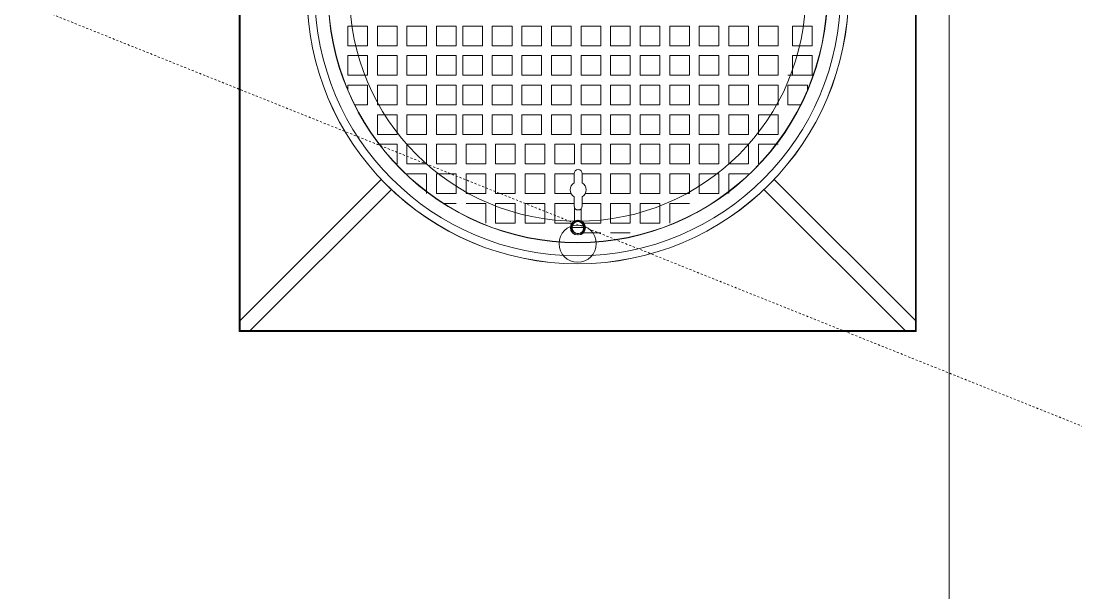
# Model space of a CAD drawing. Header units: millimetres. Extents: x -24439 to 198341, y -52871 to 149926.
# Drawn here: x 96411 to 97970, y 19351 to 20197 of the extents above; entities that cross this region are included whole.
import ezdxf

# ---------------------------------------------------------------- set-up
doc = ezdxf.new("R2010")
doc.units = ezdxf.units.MM
doc.linetypes.add('Dash', pattern=[6, 3, -3])
for name, color, linetype, lineweight in [('C-PRKG', 70, 'Continuous', 9), ('C-PRKG-HDLN', 70, 'Dash', 9), ('G-IMPT', 8, 'Continuous', 9), ('M-EQPM', 50, 'Continuous', 9)]:
    doc.layers.add(name, color=color, linetype=linetype, lineweight=lineweight)

# ---------------------------------------------------------------- blocks, each defined once
blk = doc.blocks.new('BAI XE PCCC - BAI XE PCCC-1477864-TKCS_MB ĐỊNH VỊ CAO ĐỘ THIẾT KẾ')
at = {"layer": 'C-PRKG-HDLN'}
blk.add_line((15000, -6000), (0, 0), dxfattribs=at)
blk = doc.blocks.new('TKTC_NAP THAM BE XLNT_260130 - TKTC_XREF_260130_NAP THAM BE XLNT_dwg_TTT-HOOD ACCESS - TTT-HOOD ACCESS-1904605-MB BỂ XLNT 2 HẦM 1-3399785-TKCS_MB ĐỊNH VỊ CAO ĐỘ THIẾT KẾ')
at = {"layer": 'G-IMPT'}
for p, q in [((170, -311), (170, -311)), ((16.2, -363), (0.1, -363))]:
    blk.add_line(p, q, dxfattribs=at)
at = {"layer": 'G-IMPT', "flags": 128}
for points in [[(-318, -86.1), (-348, -86.1), (-348, -56.1), (-318, -56.1), (-318, -86.1), (-348, -86.1), (-348, -56.1), (-318, -56.1), (-318, -86.1), (-348, -86.1), (-348, -56.1), (-318, -56.1), (-318, -86.1), (-348, -86.1), (-348, -56.1), (-318, -56.1)], [(-266.2, -86.1), (-296.2, -86.1), (-296.2, -56.1), (-266.2, -56.1), (-266.2, -86.1), (-296.2, -86.1), (-296.2, -56.1), (-266.2, -56.1), (-266.2, -86.1), (-296.2, -86.1), (-296.2, -56.1), (-266.2, -56.1), (-266.2, -86.1), (-296.2, -86.1), (-296.2, -56.1), (-266.2, -56.1)], [(-221.2, -86.1), (-251.2, -86.1), (-251.2, -56.1), (-221.2, -56.1), (-221.2, -86.1), (-251.2, -86.1), (-251.2, -56.1), (-221.2, -56.1)], [(-176.2, -86.1), (-206.2, -86.1), (-206.2, -56.1), (-176.2, -56.1), (-176.2, -86.1), (-206.2, -86.1), (-206.2, -56.1), (-176.2, -56.1), (-176.2, -86.1), (-206.2, -86.1), (-206.2, -56.1), (-176.2, -56.1)], [(-131.2, -86.1), (-131.2, -56.1), (-161.2, -56.1), (-161.2, -86.1), (-131.2, -86.1), (-131.2, -56.1), (-161.2, -56.1), (-161.2, -86.1), (-131.2, -86.1), (-161.2, -86.1), (-161.2, -56.1), (-131.2, -56.1), (-131.2, -86.1), (-161.2, -86.1), (-161.2, -56.1), (-131.2, -56.1), (-131.2, -86.1), (-161.2, -86.1), (-161.2, -56.1), (-131.2, -56.1), (-131.2, -86.1), (-161.2, -86.1), (-161.2, -56.1), (-131.2, -56.1), (-131.2, -86.1), (-161.2, -86.1), (-161.2, -56.1), (-131.2, -56.1), (-131.2, -86.1), (-161.2, -86.1), (-161.2, -56.1), (-131.2, -56.1), (-131.2, -86.1), (-161.2, -86.1), (-161.2, -56.1), (-131.2, -56.1), (-131.2, -86.1), (-161.2, -86.1), (-161.2, -56.1), (-131.2, -56.1), (-131.2, -86.1), (-161.2, -86.1), (-161.2, -56.1), (-131.2, -56.1), (-131.2, -86.1), (-161.2, -86.1), (-161.2, -56.1), (-131.2, -56.1)], [(-86.2, -86.1), (-116.2, -86.1), (-116.2, -56.1), (-86.2, -56.1), (-86.2, -86.1), (-116.2, -86.1), (-116.2, -56.1), (-86.2, -56.1), (-86.2, -86.1), (-116.2, -86.1), (-116.2, -56.1), (-86.2, -56.1), (-86.2, -86.1), (-116.2, -86.1), (-116.2, -56.1), (-86.2, -56.1), (-86.2, -86.1), (-116.2, -86.1), (-116.2, -56.1), (-86.2, -56.1), (-86.2, -86.1), (-116.2, -86.1), (-116.2, -56.1), (-86.2, -56.1), (-86.2, -86.1), (-116.2, -86.1), (-116.2, -56.1), (-86.2, -56.1), (-86.2, -86.1), (-116.2, -86.1), (-116.2, -56.1), (-86.2, -56.1)], [(-41.2, -86.1), (-41.2, -56.1), (-71.2, -56.1), (-71.2, -86.1), (-41.2, -86.1), (-41.2, -56.1), (-71.2, -56.1), (-71.2, -86.1), (-41.2, -86.1), (-41.2, -56.1), (-71.2, -56.1), (-71.2, -86.1), (-41.2, -86.1), (-41.2, -56.1), (-71.2, -56.1), (-71.2, -86.1), (-41.2, -86.1), (-71.2, -86.1), (-71.2, -56.1), (-41.2, -56.1), (-41.2, -86.1), (-71.2, -86.1), (-71.2, -56.1), (-41.2, -56.1), (-41.2, -86.1), (-71.2, -86.1), (-71.2, -56.1), (-41.2, -56.1), (-41.2, -86.1), (-71.2, -86.1), (-71.2, -56.1), (-41.2, -56.1)], [(3.8, -86.1), (3.8, -56.1), (-26.2, -56.1), (-26.2, -86.1), (3.8, -86.1), (3.8, -56.1), (-26.2, -56.1), (-26.2, -86.1), (3.8, -86.1), (3.8, -56.1), (-26.2, -56.1), (-26.2, -86.1), (3.8, -86.1), (3.8, -56.1), (-26.2, -56.1), (-26.2, -86.1), (3.8, -86.1), (-26.2, -86.1), (-26.2, -56.1), (3.8, -56.1), (3.8, -86.1), (-26.2, -86.1), (-26.2, -56.1), (3.8, -56.1), (3.8, -86.1), (-26.2, -86.1), (-26.2, -56.1), (3.8, -56.1), (3.8, -86.1), (-26.2, -86.1), (-26.2, -56.1), (3.8, -56.1)], [(48.8, -86.1), (48.8, -56.1), (18.8, -56.1), (18.8, -86.1), (48.8, -86.1), (48.8, -56.1), (18.8, -56.1), (18.8, -86.1), (48.8, -86.1), (48.8, -56.1), (18.8, -56.1), (18.8, -86.1), (48.8, -86.1), (48.8, -56.1), (18.8, -56.1), (18.8, -86.1), (48.8, -86.1), (18.8, -86.1), (18.8, -56.1), (48.8, -56.1), (48.8, -86.1), (18.8, -86.1), (18.8, -56.1), (48.8, -56.1), (48.8, -86.1), (18.8, -86.1), (18.8, -56.1), (48.8, -56.1), (48.8, -86.1), (18.8, -86.1), (18.8, -56.1), (48.8, -56.1)], [(93.8, -86.1), (93.8, -56.1), (63.8, -56.1), (63.8, -86.1), (93.8, -86.1), (93.8, -56.1), (63.8, -56.1), (63.8, -86.1), (93.8, -86.1), (93.8, -56.1), (63.8, -56.1), (63.8, -86.1), (93.8, -86.1), (93.8, -56.1), (63.8, -56.1), (63.8, -86.1), (93.8, -86.1), (63.8, -86.1), (63.8, -56.1), (93.8, -56.1), (93.8, -86.1), (63.8, -86.1), (63.8, -56.1), (93.8, -56.1), (93.8, -86.1), (63.8, -86.1), (63.8, -56.1), (93.8, -56.1), (93.8, -86.1), (63.8, -86.1), (63.8, -56.1), (93.8, -56.1)], [(138.8, -86.1), (138.8, -56.1), (108.8, -56.1), (108.8, -86.1), (138.8, -86.1), (138.8, -56.1), (108.8, -56.1), (108.8, -86.1), (138.8, -86.1), (138.8, -56.1), (108.8, -56.1), (108.8, -86.1), (138.8, -86.1), (138.8, -56.1), (108.8, -56.1), (108.8, -86.1), (138.8, -86.1), (108.8, -86.1), (108.8, -56.1), (138.8, -56.1), (138.8, -86.1), (108.8, -86.1), (108.8, -56.1), (138.8, -56.1), (138.8, -86.1), (108.8, -86.1), (108.8, -56.1), (138.8, -56.1), (138.8, -86.1), (108.8, -86.1), (108.8, -56.1), (138.8, -56.1)], [(183.8, -86.1), (183.8, -56.1), (153.8, -56.1), (153.8, -86.1), (183.8, -86.1), (183.8, -56.1), (153.8, -56.1), (153.8, -86.1), (183.8, -86.1), (183.8, -56.1), (153.8, -56.1), (153.8, -86.1), (183.8, -86.1), (183.8, -56.1), (153.8, -56.1), (153.8, -86.1), (183.8, -86.1), (153.8, -86.1), (153.8, -56.1), (183.8, -56.1), (183.8, -86.1), (153.8, -86.1), (153.8, -56.1), (183.8, -56.1), (183.8, -86.1), (153.8, -86.1), (153.8, -56.1), (183.8, -56.1), (183.8, -86.1), (153.8, -86.1), (153.8, -56.1), (183.8, -56.1)], [(223.8, -86.1), (193.8, -86.1), (193.8, -56.1), (223.8, -56.1), (223.8, -86.1), (193.8, -86.1), (193.8, -56.1), (223.8, -56.1), (223.8, -86.1), (193.8, -86.1), (223.8, -86.1), (193.8, -86.1)], [(268.8, -86.1), (238.8, -86.1), (238.8, -56.1), (268.8, -56.1), (268.8, -86.1), (238.8, -86.1), (238.8, -56.1), (268.8, -56.1), (268.8, -86.1), (238.8, -86.1), (238.8, -56.1), (268.8, -56.1)], [(313.8, -86.1), (313.8, -56.1), (283.8, -56.1), (283.8, -86.1), (313.8, -86.1), (313.8, -56.1), (283.8, -56.1), (283.8, -86.1), (313.8, -86.1), (313.8, -56.1), (283.8, -56.1), (283.8, -86.1), (313.8, -86.1), (313.8, -56.1), (283.8, -56.1), (283.8, -86.1), (313.8, -86.1), (283.8, -86.1), (283.8, -56.1), (313.8, -56.1)], [(358.8, -86.1), (328.8, -86.1), (328.8, -56.1), (358.8, -56.1), (358.8, -86.1), (328.8, -86.1), (328.8, -56.1), (358.8, -56.1), (358.8, -86.1), (328.8, -86.1), (328.8, -56.1), (358.8, -56.1), (358.8, -86.1), (328.8, -86.1), (328.8, -56.1), (358.8, -56.1), (358.8, -86.1), (328.8, -86.1), (328.8, -56.1), (358.8, -56.1), (358.8, -86.1), (328.8, -86.1), (328.8, -56.1), (358.8, -56.1)], [(-318, -131.1), (-348, -131.1), (-348, -101.1), (-318, -101.1), (-318, -131.1), (-348, -131.1), (-348, -101.1), (-318, -101.1), (-318, -131.1), (-348, -131.1), (-348, -101.1), (-318, -101.1), (-318, -131.1), (-348, -131.1), (-348, -101.1), (-318, -101.1), (-318, -131.1), (-348, -131.1), (-348, -101.1), (-318, -101.1), (-318, -131.1), (-348, -131.1), (-348, -101.1), (-318, -101.1)], [(-266.2, -131.1), (-266.2, -101.1), (-296.2, -101.1), (-296.2, -131.1), (-266.2, -131.1), (-296.2, -131.1), (-296.2, -101.1), (-266.2, -101.1), (-266.2, -131.1), (-296.2, -131.1), (-296.2, -101.1), (-266.2, -101.1), (-266.2, -131.1), (-296.2, -131.1), (-296.2, -101.1), (-266.2, -101.1), (-266.2, -131.1), (-296.2, -131.1), (-296.2, -101.1), (-266.2, -101.1), (-266.2, -131.1), (-296.2, -131.1), (-296.2, -101.1), (-266.2, -101.1)], [(-221.2, -131.1), (-221.2, -101.1), (-251.2, -101.1), (-251.2, -131.1), (-221.2, -131.1), (-251.2, -131.1), (-251.2, -101.1), (-221.2, -101.1), (-221.2, -131.1), (-251.2, -131.1), (-251.2, -101.1), (-221.2, -101.1), (-221.2, -131.1), (-251.2, -131.1), (-251.2, -101.1), (-221.2, -101.1), (-221.2, -131.1), (-251.2, -131.1), (-251.2, -101.1), (-221.2, -101.1), (-221.2, -131.1), (-251.2, -131.1), (-251.2, -101.1), (-221.2, -101.1), (-221.2, -131.1), (-251.2, -131.1), (-251.2, -101.1), (-221.2, -101.1), (-221.2, -131.1), (-251.2, -131.1), (-251.2, -101.1), (-221.2, -101.1)], [(-176.2, -131.1), (-176.2, -101.1), (-206.2, -101.1), (-206.2, -131.1), (-176.2, -131.1), (-176.2, -101.1), (-206.2, -101.1), (-206.2, -131.1), (-176.2, -131.1), (-176.2, -101.1), (-206.2, -101.1), (-206.2, -131.1), (-176.2, -131.1), (-176.2, -101.1), (-206.2, -101.1), (-206.2, -131.1), (-176.2, -131.1), (-176.2, -101.1), (-206.2, -101.1), (-206.2, -131.1), (-176.2, -131.1), (-176.2, -101.1), (-206.2, -101.1), (-206.2, -131.1), (-176.2, -131.1), (-176.2, -101.1), (-206.2, -101.1), (-206.2, -131.1), (-176.2, -131.1), (-206.2, -131.1), (-206.2, -101.1), (-176.2, -101.1)], [(-131.2, -131.1), (-131.2, -101.1), (-161.2, -101.1), (-161.2, -131.1), (-131.2, -131.1), (-131.2, -101.1), (-161.2, -101.1), (-161.2, -131.1), (-131.2, -131.1), (-131.2, -101.1), (-161.2, -101.1), (-161.2, -131.1), (-131.2, -131.1), (-131.2, -101.1), (-161.2, -101.1), (-161.2, -131.1), (-131.2, -131.1), (-131.2, -101.1), (-161.2, -101.1), (-161.2, -131.1), (-131.2, -131.1), (-131.2, -101.1), (-161.2, -101.1), (-161.2, -131.1), (-131.2, -131.1), (-131.2, -101.1), (-161.2, -101.1), (-161.2, -131.1), (-131.2, -131.1), (-161.2, -131.1), (-161.2, -101.1), (-131.2, -101.1)], [(-86.2, -131.1), (-116.2, -131.1), (-116.2, -101.1), (-86.2, -101.1), (-86.2, -131.1), (-116.2, -131.1), (-116.2, -101.1), (-86.2, -101.1), (-86.2, -131.1), (-116.2, -131.1), (-116.2, -101.1), (-86.2, -101.1), (-86.2, -131.1), (-116.2, -131.1), (-116.2, -101.1), (-86.2, -101.1), (-86.2, -131.1), (-116.2, -131.1), (-116.2, -101.1), (-86.2, -101.1), (-86.2, -131.1), (-116.2, -131.1), (-116.2, -101.1), (-86.2, -101.1), (-86.2, -131.1), (-116.2, -131.1), (-116.2, -101.1), (-86.2, -101.1), (-86.2, -131.1), (-116.2, -131.1), (-116.2, -101.1), (-86.2, -101.1)], [(-41.2, -131.1), (-41.2, -101.1), (-71.2, -101.1), (-71.2, -131.1), (-41.2, -131.1), (-41.2, -101.1), (-71.2, -101.1), (-71.2, -131.1), (-41.2, -131.1), (-41.2, -101.1), (-71.2, -101.1), (-71.2, -131.1), (-41.2, -131.1), (-41.2, -101.1), (-71.2, -101.1), (-71.2, -131.1), (-41.2, -131.1), (-41.2, -101.1), (-71.2, -101.1), (-71.2, -131.1), (-41.2, -131.1), (-41.2, -101.1), (-71.2, -101.1), (-71.2, -131.1), (-41.2, -131.1), (-41.2, -101.1), (-71.2, -101.1), (-71.2, -131.1), (-41.2, -131.1), (-71.2, -131.1), (-71.2, -101.1), (-41.2, -101.1)], [(3.8, -131.1), (3.8, -101.1), (-26.2, -101.1), (-26.2, -131.1), (3.8, -131.1), (3.8, -101.1), (-26.2, -101.1), (-26.2, -131.1), (3.8, -131.1), (3.8, -101.1), (-26.2, -101.1), (-26.2, -131.1), (3.8, -131.1), (3.8, -101.1), (-26.2, -101.1), (-26.2, -131.1), (3.8, -131.1), (3.8, -101.1), (-26.2, -101.1), (-26.2, -131.1), (3.8, -131.1), (3.8, -101.1), (-26.2, -101.1), (-26.2, -131.1), (3.8, -131.1), (3.8, -101.1), (-26.2, -101.1), (-26.2, -131.1), (3.8, -131.1), (-26.2, -131.1), (-26.2, -101.1), (3.8, -101.1)], [(48.8, -131.1), (48.8, -101.1), (18.8, -101.1), (18.8, -131.1), (48.8, -131.1), (48.8, -101.1), (18.8, -101.1), (18.8, -131.1), (48.8, -131.1), (48.8, -101.1), (18.8, -101.1), (18.8, -131.1), (48.8, -131.1), (48.8, -101.1), (18.8, -101.1), (18.8, -131.1), (48.8, -131.1), (48.8, -101.1), (18.8, -101.1), (18.8, -131.1), (48.8, -131.1), (48.8, -101.1), (18.8, -101.1), (18.8, -131.1), (48.8, -131.1), (48.8, -101.1), (18.8, -101.1), (18.8, -131.1), (48.8, -131.1), (18.8, -131.1), (18.8, -101.1), (48.8, -101.1)], [(93.8, -131.1), (63.8, -131.1), (63.8, -101.1), (93.8, -101.1), (93.8, -131.1), (63.8, -131.1), (63.8, -101.1), (93.8, -101.1), (93.8, -131.1), (63.8, -131.1), (63.8, -101.1), (93.8, -101.1), (93.8, -131.1), (63.8, -131.1), (63.8, -101.1), (93.8, -101.1), (93.8, -131.1), (63.8, -131.1), (63.8, -101.1), (93.8, -101.1), (93.8, -131.1), (63.8, -131.1), (63.8, -101.1), (93.8, -101.1), (93.8, -131.1), (63.8, -131.1), (63.8, -101.1), (93.8, -101.1), (93.8, -131.1), (63.8, -131.1), (63.8, -101.1), (93.8, -101.1)], [(138.8, -131.1), (138.8, -101.1), (108.8, -101.1), (108.8, -131.1), (138.8, -131.1), (138.8, -101.1), (108.8, -101.1), (108.8, -131.1), (138.8, -131.1), (138.8, -101.1), (108.8, -101.1), (108.8, -131.1), (138.8, -131.1), (138.8, -101.1), (108.8, -101.1), (108.8, -131.1), (138.8, -131.1), (138.8, -101.1), (108.8, -101.1), (108.8, -131.1), (138.8, -131.1), (138.8, -101.1), (108.8, -101.1), (108.8, -131.1), (138.8, -131.1), (138.8, -101.1), (108.8, -101.1), (108.8, -131.1), (138.8, -131.1), (108.8, -131.1), (108.8, -101.1), (138.8, -101.1)], [(183.8, -131.1), (183.8, -101.1), (153.8, -101.1), (153.8, -131.1), (183.8, -131.1), (183.8, -101.1), (153.8, -101.1), (153.8, -131.1), (183.8, -131.1), (183.8, -101.1), (153.8, -101.1), (153.8, -131.1), (183.8, -131.1), (183.8, -101.1), (153.8, -101.1), (153.8, -131.1), (183.8, -131.1), (183.8, -101.1), (153.8, -101.1), (153.8, -131.1), (183.8, -131.1), (183.8, -101.1), (153.8, -101.1), (153.8, -131.1), (183.8, -131.1), (183.8, -101.1), (153.8, -101.1), (153.8, -131.1), (183.8, -131.1), (153.8, -131.1), (153.8, -101.1), (183.8, -101.1)], [(223.8, -131.1), (193.8, -131.1), (193.8, -101.1), (223.8, -101.1), (223.8, -131.1), (193.8, -131.1), (193.8, -101.1), (223.8, -101.1), (223.8, -131.1), (193.8, -131.1), (193.8, -101.1), (223.8, -101.1), (223.8, -131.1), (193.8, -131.1), (193.8, -101.1), (223.8, -101.1), (223.8, -131.1), (193.8, -131.1), (193.8, -101.1), (223.8, -101.1), (223.8, -131.1), (193.8, -131.1), (193.8, -101.1), (223.8, -101.1), (223.8, -131.1), (193.8, -131.1), (193.8, -101.1), (223.8, -101.1), (223.8, -131.1), (193.8, -131.1), (193.8, -101.1), (223.8, -101.1)], [(268.8, -131.1), (268.8, -101.1), (238.8, -101.1), (238.8, -131.1), (268.8, -131.1), (268.8, -101.1), (238.8, -101.1), (238.8, -131.1), (268.8, -131.1), (268.8, -101.1), (238.8, -101.1), (238.8, -131.1), (268.8, -131.1), (268.8, -101.1), (238.8, -101.1), (238.8, -131.1), (268.8, -131.1), (268.8, -101.1), (238.8, -101.1), (238.8, -131.1), (268.8, -131.1), (268.8, -101.1), (238.8, -101.1), (238.8, -131.1), (268.8, -131.1), (268.8, -101.1), (238.8, -101.1), (238.8, -131.1), (268.8, -131.1), (238.8, -131.1), (238.8, -101.1), (268.8, -101.1)], [(313.8, -131.1), (313.8, -101.1), (283.8, -101.1), (283.8, -131.1), (313.8, -131.1), (283.8, -131.1), (283.8, -101.1), (313.8, -101.1), (313.8, -131.1), (283.8, -131.1), (283.8, -101.1), (313.8, -101.1)], [(358.8, -131.1), (358.8, -101.1), (328.8, -101.1), (328.8, -131.1), (358.8, -131.1), (328.8, -131.1), (328.8, -101.1), (358.8, -101.1), (358.8, -131.1), (328.8, -131.1), (328.8, -101.1), (358.8, -101.1), (358.8, -131.1), (328.8, -131.1), (328.8, -101.1), (358.8, -101.1)], [(-341.2, -131.1), (-311.2, -131.1), (-341.2, -131.1), (-311.2, -131.1), (-341.2, -131.1), (-311.2, -131.1)], [(-331, -176.1), (-311.2, -176.1), (-311.2, -146.1), (-341.2, -146.1), (-341.2, -154.1), (-341.2, -146.1), (-311.2, -146.1), (-311.2, -176.1), (-331, -176.1), (-311.2, -176.1)], [(-311.2, -176.1), (-311.2, -146.1), (-341.2, -146.1), (-341.2, -154.1), (-341.2, -146.1), (-311.2, -146.1)], [(-266.2, -176.1), (-296.2, -176.1), (-296.2, -146.1), (-266.2, -146.1), (-266.2, -176.1), (-296.2, -176.1), (-296.2, -146.1), (-266.2, -146.1), (-266.2, -176.1), (-296.2, -176.1), (-296.2, -146.1), (-266.2, -146.1), (-266.2, -176.1), (-296.2, -176.1), (-296.2, -146.1), (-266.2, -146.1)], [(-221.2, -176.1), (-251.2, -176.1), (-251.2, -146.1), (-221.2, -146.1), (-221.2, -176.1), (-251.2, -176.1), (-251.2, -146.1), (-221.2, -146.1), (-221.2, -176.1), (-251.2, -176.1), (-251.2, -146.1), (-221.2, -146.1), (-221.2, -176.1), (-251.2, -176.1), (-251.2, -146.1), (-221.2, -146.1), (-221.2, -176.1), (-251.2, -176.1), (-251.2, -146.1), (-221.2, -146.1), (-221.2, -176.1), (-251.2, -176.1), (-251.2, -146.1), (-221.2, -146.1), (-221.2, -176.1), (-251.2, -176.1), (-251.2, -146.1), (-221.2, -146.1), (-221.2, -176.1), (-251.2, -176.1), (-251.2, -146.1), (-221.2, -146.1), (-221.2, -176.1), (-251.2, -176.1), (-251.2, -146.1), (-221.2, -146.1)], [(-176.2, -176.1), (-206.2, -176.1), (-206.2, -146.1), (-176.2, -146.1), (-176.2, -176.1), (-206.2, -176.1), (-206.2, -146.1), (-176.2, -146.1), (-176.2, -176.1), (-206.2, -176.1), (-206.2, -146.1), (-176.2, -146.1), (-176.2, -176.1), (-206.2, -176.1), (-206.2, -146.1), (-176.2, -146.1), (-176.2, -176.1), (-206.2, -176.1), (-206.2, -146.1), (-176.2, -146.1), (-176.2, -176.1), (-206.2, -176.1), (-206.2, -146.1), (-176.2, -146.1), (-176.2, -176.1), (-206.2, -176.1), (-206.2, -146.1), (-176.2, -146.1), (-176.2, -176.1), (-206.2, -176.1), (-206.2, -146.1), (-176.2, -146.1), (-176.2, -176.1), (-206.2, -176.1), (-206.2, -146.1), (-176.2, -146.1)], [(-131.2, -176.1), (-161.2, -176.1), (-161.2, -146.1), (-131.2, -146.1), (-131.2, -176.1), (-161.2, -176.1), (-161.2, -146.1), (-131.2, -146.1), (-131.2, -176.1), (-161.2, -176.1), (-161.2, -146.1), (-131.2, -146.1), (-131.2, -176.1), (-161.2, -176.1), (-161.2, -146.1), (-131.2, -146.1), (-131.2, -176.1), (-161.2, -176.1), (-161.2, -146.1), (-131.2, -146.1), (-131.2, -176.1), (-161.2, -176.1), (-161.2, -146.1), (-131.2, -146.1), (-131.2, -176.1), (-161.2, -176.1), (-161.2, -146.1), (-131.2, -146.1), (-131.2, -176.1), (-161.2, -176.1), (-161.2, -146.1), (-131.2, -146.1), (-131.2, -176.1), (-161.2, -176.1), (-161.2, -146.1), (-131.2, -146.1)], [(-86.2, -176.1), (-86.2, -146.1), (-116.2, -146.1), (-116.2, -176.1), (-86.2, -176.1), (-86.2, -146.1), (-116.2, -146.1), (-116.2, -176.1), (-86.2, -176.1), (-86.2, -146.1), (-116.2, -146.1), (-116.2, -176.1), (-86.2, -176.1), (-86.2, -146.1), (-116.2, -146.1), (-116.2, -176.1), (-86.2, -176.1), (-86.2, -146.1), (-116.2, -146.1), (-116.2, -176.1), (-86.2, -176.1), (-86.2, -146.1), (-116.2, -146.1), (-116.2, -176.1), (-86.2, -176.1), (-86.2, -146.1), (-116.2, -146.1), (-116.2, -176.1), (-86.2, -176.1), (-116.2, -176.1), (-116.2, -146.1), (-86.2, -146.1), (-86.2, -176.1), (-116.2, -176.1), (-116.2, -146.1), (-86.2, -146.1)], [(-41.2, -176.1), (-71.2, -176.1), (-71.2, -146.1), (-41.2, -146.1), (-41.2, -176.1), (-71.2, -176.1), (-71.2, -146.1), (-41.2, -146.1), (-41.2, -176.1), (-71.2, -176.1), (-71.2, -146.1), (-41.2, -146.1), (-41.2, -176.1), (-71.2, -176.1), (-71.2, -146.1), (-41.2, -146.1), (-41.2, -176.1), (-71.2, -176.1), (-71.2, -146.1), (-41.2, -146.1), (-41.2, -176.1), (-71.2, -176.1), (-71.2, -146.1), (-41.2, -146.1), (-41.2, -176.1), (-71.2, -176.1), (-71.2, -146.1), (-41.2, -146.1), (-41.2, -176.1), (-71.2, -176.1), (-71.2, -146.1), (-41.2, -146.1), (-41.2, -176.1), (-71.2, -176.1), (-71.2, -146.1), (-41.2, -146.1)], [(3.8, -176.1), (-26.2, -176.1), (-26.2, -146.1), (3.8, -146.1), (3.8, -176.1), (-26.2, -176.1), (-26.2, -146.1), (3.8, -146.1), (3.8, -176.1), (-26.2, -176.1), (-26.2, -146.1), (3.8, -146.1), (3.8, -176.1), (-26.2, -176.1), (-26.2, -146.1), (3.8, -146.1), (3.8, -176.1), (-26.2, -176.1), (-26.2, -146.1), (3.8, -146.1), (3.8, -176.1), (-26.2, -176.1), (-26.2, -146.1), (3.8, -146.1), (3.8, -176.1), (-26.2, -176.1), (-26.2, -146.1), (3.8, -146.1), (3.8, -176.1), (-26.2, -176.1), (-26.2, -146.1), (3.8, -146.1), (3.8, -176.1), (-26.2, -176.1), (-26.2, -146.1), (3.8, -146.1)], [(48.8, -176.1), (18.8, -176.1), (18.8, -146.1), (48.8, -146.1), (48.8, -176.1), (18.8, -176.1), (18.8, -146.1), (48.8, -146.1), (48.8, -176.1), (18.8, -176.1), (18.8, -146.1), (48.8, -146.1), (48.8, -176.1), (18.8, -176.1), (18.8, -146.1), (48.8, -146.1), (48.8, -176.1), (18.8, -176.1), (18.8, -146.1), (48.8, -146.1), (48.8, -176.1), (18.8, -176.1), (18.8, -146.1), (48.8, -146.1), (48.8, -176.1), (18.8, -176.1), (18.8, -146.1), (48.8, -146.1), (48.8, -176.1), (18.8, -176.1), (18.8, -146.1), (48.8, -146.1), (48.8, -176.1), (18.8, -176.1), (18.8, -146.1), (48.8, -146.1)], [(93.8, -176.1), (93.8, -146.1), (63.8, -146.1), (63.8, -176.1), (93.8, -176.1), (93.8, -146.1), (63.8, -146.1), (63.8, -176.1), (93.8, -176.1), (93.8, -146.1), (63.8, -146.1), (63.8, -176.1), (93.8, -176.1), (93.8, -146.1), (63.8, -146.1), (63.8, -176.1), (93.8, -176.1), (93.8, -146.1), (63.8, -146.1), (63.8, -176.1), (93.8, -176.1), (93.8, -146.1), (63.8, -146.1), (63.8, -176.1), (93.8, -176.1), (93.8, -146.1), (63.8, -146.1), (63.8, -176.1), (93.8, -176.1), (63.8, -176.1), (63.8, -146.1), (93.8, -146.1), (93.8, -176.1), (63.8, -176.1), (63.8, -146.1), (93.8, -146.1)], [(138.8, -176.1), (108.8, -176.1), (108.8, -146.1), (138.8, -146.1), (138.8, -176.1), (108.8, -176.1), (108.8, -146.1), (138.8, -146.1), (138.8, -176.1), (108.8, -176.1), (108.8, -146.1), (138.8, -146.1), (138.8, -176.1), (108.8, -176.1), (108.8, -146.1), (138.8, -146.1), (138.8, -176.1), (108.8, -176.1), (108.8, -146.1), (138.8, -146.1), (138.8, -176.1), (108.8, -176.1), (108.8, -146.1), (138.8, -146.1), (138.8, -176.1), (108.8, -176.1), (108.8, -146.1), (138.8, -146.1), (138.8, -176.1), (108.8, -176.1), (108.8, -146.1), (138.8, -146.1), (138.8, -176.1), (108.8, -176.1), (108.8, -146.1), (138.8, -146.1)], [(183.8, -176.1), (153.8, -176.1), (153.8, -146.1), (183.8, -146.1), (183.8, -176.1), (153.8, -176.1), (153.8, -146.1), (183.8, -146.1), (183.8, -176.1), (153.8, -176.1), (153.8, -146.1), (183.8, -146.1), (183.8, -176.1), (153.8, -176.1), (153.8, -146.1), (183.8, -146.1), (183.8, -176.1), (153.8, -176.1), (153.8, -146.1), (183.8, -146.1), (183.8, -176.1), (153.8, -176.1), (153.8, -146.1), (183.8, -146.1), (183.8, -176.1), (153.8, -176.1), (153.8, -146.1), (183.8, -146.1), (183.8, -176.1), (153.8, -176.1), (153.8, -146.1), (183.8, -146.1), (183.8, -176.1), (153.8, -176.1), (153.8, -146.1), (183.8, -146.1)], [(223.8, -176.1), (223.8, -146.1), (193.8, -146.1), (193.8, -176.1), (223.8, -176.1), (223.8, -146.1), (193.8, -146.1), (193.8, -176.1), (223.8, -176.1), (193.8, -176.1), (193.8, -146.1), (223.8, -146.1), (223.8, -176.1), (193.8, -176.1), (193.8, -146.1), (223.8, -146.1), (223.8, -176.1), (193.8, -176.1), (193.8, -146.1), (223.8, -146.1), (223.8, -176.1), (193.8, -176.1), (193.8, -146.1), (223.8, -146.1), (223.8, -176.1), (193.8, -176.1), (193.8, -146.1), (223.8, -146.1), (223.8, -176.1), (193.8, -176.1), (193.8, -146.1), (223.8, -146.1), (223.8, -176.1), (193.8, -176.1), (193.8, -146.1), (223.8, -146.1), (223.8, -176.1), (193.8, -176.1), (193.8, -146.1), (223.8, -146.1), (223.8, -176.1), (193.8, -176.1), (193.8, -146.1), (223.8, -146.1), (223.8, -176.1), (193.8, -176.1), (193.8, -146.1), (223.8, -146.1)], [(268.8, -176.1), (238.8, -176.1), (238.8, -146.1), (268.8, -146.1), (268.8, -176.1), (238.8, -176.1), (238.8, -146.1), (268.8, -146.1), (268.8, -176.1), (238.8, -176.1), (238.8, -146.1), (268.8, -146.1), (268.8, -176.1), (238.8, -176.1), (238.8, -146.1), (268.8, -146.1), (268.8, -176.1), (238.8, -176.1), (238.8, -146.1), (268.8, -146.1), (268.8, -176.1), (238.8, -176.1), (238.8, -146.1), (268.8, -146.1), (268.8, -176.1), (238.8, -176.1), (238.8, -146.1), (268.8, -146.1), (268.8, -176.1), (238.8, -176.1), (238.8, -146.1), (268.8, -146.1), (268.8, -176.1), (238.8, -176.1), (238.8, -146.1), (268.8, -146.1), (268.8, -176.1), (238.8, -176.1), (238.8, -146.1), (268.8, -146.1)], [(313.8, -176.1), (283.8, -176.1), (283.8, -146.1), (313.8, -146.1), (313.8, -176.1), (283.8, -176.1), (283.8, -146.1), (313.8, -146.1), (313.8, -176.1), (283.8, -176.1), (283.8, -146.1), (313.8, -146.1), (313.8, -176.1), (283.8, -176.1), (283.8, -146.1), (313.8, -146.1)], [(358.8, -154.1), (358.8, -146.1), (328.8, -146.1), (328.8, -176.1), (348.7, -176.1), (328.8, -176.1), (328.8, -146.1), (358.8, -146.1), (358.8, -154.1), (358.8, -146.1), (328.8, -146.1), (328.8, -176.1), (348.7, -176.1), (328.8, -176.1), (328.8, -146.1), (358.8, -146.1)], [(-266.2, -221.1), (-296.2, -221.1), (-296.2, -191.1), (-266.2, -191.1), (-266.2, -221.1), (-296.2, -221.1), (-296.2, -191.1), (-266.2, -191.1), (-266.2, -221.1), (-296.2, -221.1), (-296.2, -191.1), (-266.2, -191.1), (-266.2, -221.1), (-296.2, -221.1), (-296.2, -191.1), (-266.2, -191.1)], [(-221.2, -221.1), (-221.2, -191.1), (-251.2, -191.1), (-251.2, -221.1), (-221.2, -221.1), (-221.2, -191.1), (-251.2, -191.1), (-251.2, -221.1), (-221.2, -221.1), (-221.2, -191.1), (-251.2, -191.1), (-251.2, -221.1), (-221.2, -221.1), (-251.2, -221.1), (-251.2, -191.1), (-221.2, -191.1)], [(-176.2, -221.1), (-206.2, -221.1), (-206.2, -191.1), (-176.2, -191.1), (-176.2, -221.1), (-206.2, -221.1), (-206.2, -191.1), (-176.2, -191.1), (-176.2, -221.1), (-206.2, -221.1), (-206.2, -191.1), (-176.2, -191.1), (-176.2, -221.1), (-206.2, -221.1), (-206.2, -191.1), (-176.2, -191.1)], [(-131.2, -221.1), (-161.2, -221.1), (-161.2, -191.1), (-131.2, -191.1), (-131.2, -221.1), (-161.2, -221.1), (-161.2, -191.1), (-131.2, -191.1), (-131.2, -221.1), (-161.2, -221.1), (-161.2, -191.1), (-131.2, -191.1), (-131.2, -221.1), (-161.2, -221.1), (-161.2, -191.1), (-131.2, -191.1)], [(-86.2, -221.1), (-116.2, -221.1), (-116.2, -191.1), (-86.2, -191.1), (-86.2, -221.1), (-116.2, -221.1), (-116.2, -191.1), (-86.2, -191.1), (-86.2, -221.1), (-116.2, -221.1), (-116.2, -191.1), (-86.2, -191.1), (-86.2, -221.1), (-116.2, -221.1), (-116.2, -191.1), (-86.2, -191.1)], [(-41.2, -221.1), (-71.2, -221.1), (-71.2, -191.1), (-41.2, -191.1), (-41.2, -221.1), (-71.2, -221.1), (-71.2, -191.1), (-41.2, -191.1), (-41.2, -221.1), (-71.2, -221.1), (-71.2, -191.1), (-41.2, -191.1), (-41.2, -221.1), (-71.2, -221.1), (-71.2, -191.1), (-41.2, -191.1)], [(3.8, -221.1), (-26.2, -221.1), (-26.2, -191.1), (3.8, -191.1), (3.8, -221.1), (-26.2, -221.1), (-26.2, -191.1), (3.8, -191.1), (3.8, -221.1), (-26.2, -221.1), (-26.2, -191.1), (3.8, -191.1), (3.8, -221.1), (-26.2, -221.1), (-26.2, -191.1), (3.8, -191.1)], [(48.8, -221.1), (18.8, -221.1), (18.8, -191.1), (48.8, -191.1), (48.8, -221.1), (18.8, -221.1), (18.8, -191.1), (48.8, -191.1), (48.8, -221.1), (18.8, -221.1), (18.8, -191.1), (48.8, -191.1), (48.8, -221.1), (18.8, -221.1), (18.8, -191.1), (48.8, -191.1)], [(93.8, -221.1), (63.8, -221.1), (63.8, -191.1), (93.8, -191.1), (93.8, -221.1), (63.8, -221.1), (63.8, -191.1), (93.8, -191.1), (93.8, -221.1), (63.8, -221.1), (63.8, -191.1), (93.8, -191.1), (93.8, -221.1), (63.8, -221.1), (63.8, -191.1), (93.8, -191.1)], [(138.8, -221.1), (108.8, -221.1), (108.8, -191.1), (138.8, -191.1), (138.8, -221.1), (108.8, -221.1), (108.8, -191.1), (138.8, -191.1), (138.8, -221.1), (108.8, -221.1), (108.8, -191.1), (138.8, -191.1), (138.8, -221.1), (108.8, -221.1), (108.8, -191.1), (138.8, -191.1)], [(183.8, -221.1), (153.8, -221.1), (153.8, -191.1), (183.8, -191.1), (183.8, -221.1), (153.8, -221.1), (153.8, -191.1), (183.8, -191.1), (183.8, -221.1), (153.8, -221.1), (153.8, -191.1), (183.8, -191.1), (183.8, -221.1), (153.8, -221.1), (153.8, -191.1), (183.8, -191.1)], [(223.8, -221.1), (223.8, -191.1), (193.8, -191.1), (193.8, -221.1), (223.8, -221.1), (223.8, -191.1), (193.8, -191.1), (193.8, -221.1), (223.8, -221.1), (223.8, -191.1), (193.8, -191.1), (193.8, -221.1), (223.8, -221.1), (223.8, -191.1), (193.8, -191.1), (193.8, -221.1), (223.8, -221.1), (223.8, -191.1), (193.8, -191.1), (193.8, -221.1), (223.8, -221.1), (223.8, -191.1), (193.8, -191.1), (193.8, -221.1), (223.8, -221.1), (223.8, -191.1), (193.8, -191.1), (193.8, -221.1), (223.8, -221.1), (223.8, -191.1), (193.8, -191.1), (193.8, -221.1), (223.8, -221.1), (193.8, -221.1), (193.8, -191.1), (223.8, -191.1), (223.8, -221.1), (193.8, -221.1), (193.8, -191.1), (223.8, -191.1), (223.8, -221.1), (193.8, -221.1), (193.8, -191.1), (223.8, -191.1), (223.8, -221.1), (193.8, -221.1), (193.8, -191.1), (223.8, -191.1), (223.8, -221.1), (193.8, -221.1), (193.8, -191.1), (223.8, -191.1), (223.8, -221.1), (193.8, -221.1), (193.8, -191.1), (223.8, -191.1), (223.8, -221.1), (193.8, -221.1), (193.8, -191.1), (223.8, -191.1), (223.8, -221.1), (193.8, -221.1), (193.8, -191.1), (223.8, -191.1)], [(268.8, -221.1), (238.8, -221.1), (238.8, -191.1), (268.8, -191.1), (268.8, -221.1), (238.8, -221.1), (238.8, -191.1), (268.8, -191.1), (268.8, -221.1), (238.8, -221.1), (238.8, -191.1), (268.8, -191.1), (268.8, -221.1), (238.8, -221.1), (238.8, -191.1), (268.8, -191.1), (268.8, -221.1), (238.8, -221.1), (238.8, -191.1), (268.8, -191.1), (268.8, -221.1), (238.8, -221.1), (238.8, -191.1), (268.8, -191.1), (268.8, -221.1), (238.8, -221.1), (238.8, -191.1), (268.8, -191.1), (268.8, -221.1), (238.8, -221.1), (238.8, -191.1), (268.8, -191.1), (268.8, -221.1), (238.8, -221.1), (238.8, -191.1), (268.8, -191.1), (268.8, -221.1), (238.8, -221.1), (238.8, -191.1), (268.8, -191.1)], [(313.8, -221.1), (313.8, -191.1), (283.8, -191.1), (283.8, -221.1), (313.8, -221.1), (283.8, -221.1), (283.8, -191.1), (313.8, -191.1), (313.8, -221.1), (283.8, -221.1), (283.8, -191.1), (313.8, -191.1), (313.8, -221.1), (283.8, -221.1), (283.8, -191.1), (313.8, -191.1), (313.8, -221.1), (283.8, -221.1), (283.8, -191.1), (313.8, -191.1), (313.8, -221.1), (283.8, -221.1), (283.8, -191.1), (313.8, -191.1)], [(-266.2, -266.1), (-266.2, -236.1), (-296.2, -236.1), (-266.2, -236.1), (-266.2, -266.1), (-266.2, -236.1), (-296.2, -236.1), (-266.2, -236.1)], [(-266.2, -266.1), (-266.2, -236.1), (-296.2, -236.1), (-266.2, -236.1)], [(-221.2, -266.1), (-251.2, -266.1), (-251.2, -236.1), (-221.2, -236.1), (-221.2, -266.1), (-251.2, -266.1), (-251.2, -236.1), (-221.2, -236.1), (-221.2, -266.1), (-251.2, -266.1), (-251.2, -236.1), (-221.2, -236.1), (-221.2, -266.1), (-251.2, -266.1), (-251.2, -236.1), (-221.2, -236.1), (-221.2, -266.1), (-251.2, -266.1), (-251.2, -236.1), (-221.2, -236.1), (-221.2, -266.1), (-251.2, -266.1), (-251.2, -236.1), (-221.2, -236.1), (-221.2, -266.1), (-251.2, -266.1), (-251.2, -236.1), (-221.2, -236.1), (-221.2, -266.1), (-251.2, -266.1), (-251.2, -236.1), (-221.2, -236.1), (-221.2, -266.1), (-251.2, -266.1), (-251.2, -236.1), (-221.2, -236.1), (-221.2, -266.1), (-251.2, -266.1), (-251.2, -236.1), (-221.2, -236.1), (-221.2, -266.1), (-251.2, -266.1), (-251.2, -236.1), (-221.2, -236.1), (-221.2, -266.1), (-251.2, -266.1), (-251.2, -236.1), (-221.2, -236.1)], [(-176.2, -266.1), (-206.2, -266.1), (-206.2, -236.1), (-176.2, -236.1), (-176.2, -266.1), (-206.2, -266.1), (-206.2, -236.1), (-176.2, -236.1), (-176.2, -266.1), (-206.2, -266.1), (-206.2, -236.1), (-176.2, -236.1), (-176.2, -266.1), (-206.2, -266.1), (-206.2, -236.1), (-176.2, -236.1), (-176.2, -266.1), (-206.2, -266.1), (-206.2, -236.1), (-176.2, -236.1), (-176.2, -266.1), (-206.2, -266.1), (-206.2, -236.1), (-176.2, -236.1), (-176.2, -266.1), (-206.2, -266.1), (-206.2, -236.1), (-176.2, -236.1), (-176.2, -266.1), (-206.2, -266.1), (-206.2, -236.1), (-176.2, -236.1), (-176.2, -266.1), (-206.2, -266.1), (-206.2, -236.1), (-176.2, -236.1), (-176.2, -266.1), (-206.2, -266.1), (-206.2, -236.1), (-176.2, -236.1), (-176.2, -266.1), (-206.2, -266.1), (-206.2, -236.1), (-176.2, -236.1), (-176.2, -266.1), (-206.2, -266.1), (-206.2, -236.1), (-176.2, -236.1)], [(-131.2, -266.1), (-161.2, -266.1), (-161.2, -236.1), (-131.2, -236.1), (-131.2, -266.1), (-161.2, -266.1), (-161.2, -236.1), (-131.2, -236.1), (-131.2, -266.1), (-161.2, -266.1), (-161.2, -236.1), (-131.2, -236.1), (-131.2, -266.1), (-161.2, -266.1), (-161.2, -236.1), (-131.2, -236.1), (-131.2, -266.1), (-161.2, -266.1), (-161.2, -236.1), (-131.2, -236.1), (-131.2, -266.1), (-161.2, -266.1), (-161.2, -236.1), (-131.2, -236.1), (-131.2, -266.1), (-161.2, -266.1), (-161.2, -236.1), (-131.2, -236.1), (-131.2, -266.1), (-161.2, -266.1), (-161.2, -236.1), (-131.2, -236.1)], [(-41.2, -266.1), (-41.2, -236.1), (-71.2, -236.1), (-71.2, -266.1), (-41.2, -266.1), (-41.2, -236.1), (-71.2, -236.1), (-71.2, -266.1), (-41.2, -266.1), (-71.2, -266.1), (-71.2, -236.1), (-41.2, -236.1), (-41.2, -266.1), (-71.2, -266.1), (-71.2, -236.1), (-41.2, -236.1)], [(3.8, -266.1), (-26.2, -266.1), (-26.2, -236.1), (3.8, -236.1), (3.8, -266.1), (-26.2, -266.1), (-26.2, -236.1), (3.8, -236.1)], [(88.8, -266.1), (58.8, -266.1), (58.8, -236.1), (88.8, -236.1), (88.8, -266.1), (58.8, -266.1), (58.8, -236.1), (88.8, -236.1), (88.8, -266.1), (58.8, -266.1), (58.8, -236.1), (88.8, -236.1), (88.8, -266.1), (58.8, -266.1), (58.8, -236.1), (88.8, -236.1), (88.8, -266.1), (58.8, -266.1), (58.8, -236.1), (88.8, -236.1), (88.8, -266.1), (58.8, -266.1), (58.8, -236.1), (88.8, -236.1), (88.8, -266.1), (58.8, -266.1), (58.8, -236.1), (88.8, -236.1), (88.8, -266.1), (58.8, -266.1), (58.8, -236.1), (88.8, -236.1), (88.8, -266.1), (58.8, -266.1), (58.8, -236.1), (88.8, -236.1), (88.8, -266.1), (58.8, -266.1), (58.8, -236.1), (88.8, -236.1), (88.8, -266.1), (58.8, -266.1), (58.8, -236.1), (88.8, -236.1)], [(133.8, -266.1), (133.8, -236.1), (103.8, -236.1), (103.8, -266.1), (133.8, -266.1), (133.8, -236.1), (103.8, -236.1), (103.8, -266.1), (133.8, -266.1), (133.8, -236.1), (103.8, -236.1), (103.8, -266.1), (133.8, -266.1), (133.8, -236.1), (103.8, -236.1), (103.8, -266.1), (133.8, -266.1), (133.8, -236.1), (103.8, -236.1), (103.8, -266.1), (133.8, -266.1), (133.8, -236.1), (103.8, -236.1), (103.8, -266.1), (133.8, -266.1), (133.8, -236.1), (103.8, -236.1), (103.8, -266.1), (133.8, -266.1), (133.8, -236.1), (103.8, -236.1), (103.8, -266.1), (133.8, -266.1), (133.8, -236.1), (103.8, -236.1), (103.8, -266.1), (133.8, -266.1), (133.8, -236.1), (103.8, -236.1), (103.8, -266.1), (133.8, -266.1), (103.8, -266.1), (103.8, -236.1), (133.8, -236.1), (133.8, -266.1), (103.8, -266.1), (103.8, -236.1), (133.8, -236.1)], [(178.8, -266.1), (148.8, -266.1), (148.8, -236.1), (178.8, -236.1), (178.8, -266.1), (148.8, -266.1), (148.8, -236.1), (178.8, -236.1), (178.8, -266.1), (148.8, -266.1), (148.8, -236.1), (178.8, -236.1), (178.8, -266.1), (148.8, -266.1), (148.8, -236.1), (178.8, -236.1), (178.8, -266.1), (148.8, -266.1), (148.8, -236.1), (178.8, -236.1), (178.8, -266.1), (148.8, -266.1), (148.8, -236.1), (178.8, -236.1)], [(223.8, -266.1), (223.8, -236.1), (193.8, -236.1), (193.8, -266.1), (223.8, -266.1), (223.8, -236.1), (193.8, -236.1), (193.8, -266.1), (223.8, -266.1), (193.8, -266.1), (193.8, -236.1), (223.8, -236.1), (223.8, -266.1), (193.8, -266.1), (193.8, -236.1), (223.8, -236.1), (223.8, -266.1), (193.8, -266.1), (193.8, -236.1), (223.8, -236.1), (223.8, -266.1), (193.8, -266.1), (193.8, -236.1), (223.8, -236.1), (223.8, -266.1), (193.8, -266.1), (193.8, -236.1), (223.8, -236.1), (223.8, -266.1), (193.8, -266.1), (193.8, -236.1), (223.8, -236.1), (223.8, -266.1), (193.8, -266.1), (193.8, -236.1), (223.8, -236.1), (223.8, -266.1), (193.8, -266.1), (193.8, -236.1), (223.8, -236.1), (223.8, -266.1), (193.8, -266.1), (193.8, -236.1), (223.8, -236.1), (223.8, -266.1), (193.8, -266.1), (193.8, -236.1), (223.8, -236.1)], [(268.8, -266.1), (238.8, -266.1), (238.8, -236.1), (268.8, -236.1), (268.8, -266.1), (238.8, -266.1), (238.8, -236.1), (268.8, -236.1), (268.8, -266.1), (238.8, -266.1), (238.8, -236.1), (268.8, -236.1), (268.8, -266.1), (238.8, -266.1), (238.8, -236.1), (268.8, -236.1), (268.8, -266.1), (238.8, -266.1), (238.8, -236.1), (268.8, -236.1), (268.8, -266.1), (238.8, -266.1), (238.8, -236.1), (268.8, -236.1), (268.8, -266.1), (238.8, -266.1), (238.8, -236.1), (268.8, -236.1), (268.8, -266.1), (238.8, -266.1), (238.8, -236.1), (268.8, -236.1)], [(313.8, -236.1), (283.8, -236.1), (283.8, -266.1), (283.8, -236.1), (313.8, -236.1), (283.8, -236.1), (283.8, -266.1), (283.8, -236.1)], [(-176.2, -311.1), (-176.2, -281.1), (-206.2, -281.1), (-206.2, -311.1), (-176.2, -311.1), (-176.2, -281.1), (-206.2, -281.1), (-206.2, -311.1), (-176.2, -311.1), (-176.2, -281.1), (-206.2, -281.1), (-206.2, -311.1), (-176.2, -311.1), (-176.2, -281.1), (-206.2, -281.1), (-206.2, -311.1), (-176.2, -311.1), (-176.2, -281.1), (-206.2, -281.1), (-206.2, -311.1), (-176.2, -311.1), (-176.2, -281.1), (-206.2, -281.1), (-206.2, -311.1), (-176.2, -311.1), (-176.2, -281.1), (-206.2, -281.1), (-206.2, -311.1), (-176.2, -311.1), (-176.2, -281.1), (-206.2, -281.1), (-206.2, -311.1), (-176.2, -311.1), (-176.2, -281.1), (-206.2, -281.1), (-206.2, -311.1), (-176.2, -311.1), (-176.2, -281.1), (-206.2, -281.1), (-206.2, -311.1), (-176.2, -311.1), (-176.2, -281.1), (-206.2, -281.1), (-206.2, -311.1), (-176.2, -311.1), (-176.2, -281.1), (-206.2, -281.1), (-206.2, -311.1), (-176.2, -311.1), (-176.2, -281.1), (-206.2, -281.1), (-206.2, -311.1), (-176.2, -311.1), (-176.2, -281.1), (-206.2, -281.1), (-206.2, -311.1), (-176.2, -311.1), (-176.2, -281.1), (-206.2, -281.1), (-206.2, -311.1), (-176.2, -311.1), (-176.2, -281.1), (-206.2, -281.1), (-206.2, -311.1), (-176.2, -311.1), (-206.2, -311.1), (-176.2, -311.1), (-206.2, -311.1)], [(-131.2, -311.1), (-131.2, -281.1), (-161.2, -281.1), (-161.2, -311.1), (-131.2, -311.1), (-131.2, -281.1), (-161.2, -281.1), (-161.2, -311.1), (-131.2, -311.1), (-131.2, -281.1), (-161.2, -281.1), (-161.2, -311.1), (-131.2, -311.1), (-131.2, -281.1), (-161.2, -281.1), (-161.2, -311.1), (-131.2, -311.1), (-131.2, -281.1), (-161.2, -281.1), (-161.2, -311.1), (-131.2, -311.1), (-131.2, -281.1), (-161.2, -281.1), (-161.2, -311.1), (-131.2, -311.1), (-131.2, -281.1), (-161.2, -281.1), (-161.2, -311.1), (-131.2, -311.1), (-131.2, -281.1), (-161.2, -281.1), (-161.2, -311.1), (-131.2, -311.1), (-161.2, -311.1), (-161.2, -281.1), (-131.2, -281.1), (-131.2, -311.1), (-161.2, -311.1), (-161.2, -281.1), (-131.2, -281.1)], [(-86.2, -311.1), (-116.2, -311.1), (-86.2, -311.1), (-116.2, -311.1), (-86.2, -311.1), (-116.2, -311.1), (-86.2, -311.1), (-116.2, -311.1), (-116.2, -281.1), (-86.2, -281.1), (-86.2, -311.1), (-116.2, -311.1), (-116.2, -281.1), (-86.2, -281.1), (-86.2, -311.1), (-116.2, -311.1), (-116.2, -281.1), (-86.2, -281.1), (-86.2, -311.1), (-116.2, -311.1), (-116.2, -281.1), (-86.2, -281.1)], [(-41.2, -311.1), (-71.2, -311.1), (-71.2, -281.1), (-41.2, -281.1), (-41.2, -311.1), (-71.2, -311.1), (-71.2, -281.1), (-41.2, -281.1), (-41.2, -311.1), (-71.2, -311.1), (-71.2, -281.1), (-41.2, -281.1), (-41.2, -311.1), (-71.2, -311.1), (-71.2, -281.1), (-41.2, -281.1)], [(2, -281.1), (-26.2, -281.1), (-26.2, -311.1), (-2.8, -311.1), (-26.2, -311.1), (-26.2, -281.1)], [(133.8, -311.1), (133.8, -281.1), (103.8, -281.1), (103.8, -311.1), (133.8, -311.1), (133.8, -281.1), (103.8, -281.1), (103.8, -311.1), (133.8, -311.1), (103.8, -311.1), (133.8, -311.1), (103.8, -311.1), (133.8, -311.1), (103.8, -311.1), (103.8, -281.1), (133.8, -281.1), (133.8, -311.1), (103.8, -311.1), (103.8, -281.1), (133.8, -281.1)], [(178.8, -311.1), (178.8, -281.1), (148.8, -281.1), (148.8, -311.1), (178.8, -311.1), (178.8, -281.1), (148.8, -281.1), (148.8, -311.1), (178.8, -311.1), (178.8, -281.1), (148.8, -281.1), (148.8, -311.1), (178.8, -311.1), (178.8, -281.1), (148.8, -281.1), (148.8, -311.1), (178.8, -311.1), (148.8, -311.1), (178.8, -311.1), (148.8, -311.1)], [(223.8, -311.1), (193.8, -311.1), (193.8, -281.1), (223.8, -281.1), (223.8, -311.1), (193.8, -311.1), (193.8, -281.1), (223.8, -281.1), (223.8, -311.1), (193.8, -311.1), (193.8, -281.1), (223.8, -281.1), (223.8, -311.1), (193.8, -311.1), (193.8, -281.1), (223.8, -281.1), (223.8, -311.1), (193.8, -311.1), (193.8, -281.1), (223.8, -281.1), (223.8, -311.1), (193.8, -311.1), (193.8, -281.1), (223.8, -281.1), (223.8, -311.1), (193.8, -311.1), (193.8, -281.1), (223.8, -281.1), (223.8, -311.1), (193.8, -311.1), (193.8, -281.1), (223.8, -281.1), (223.8, -311.1), (193.8, -311.1), (193.8, -281.1), (223.8, -281.1), (223.8, -311.1), (193.8, -311.1), (193.8, -281.1), (223.8, -281.1), (223.8, -311.1), (193.8, -311.1), (193.8, -281.1), (223.8, -281.1), (223.8, -311.1), (193.8, -311.1), (193.8, -281.1), (223.8, -281.1)], [(268.8, -281.1), (238.8, -281.1), (238.8, -311.1), (238.8, -281.1), (268.8, -281.1), (238.8, -281.1), (238.8, -311.1), (238.8, -281.1)], [(19.1, -311.1), (43.8, -311.1)], [(-131.2, -356.1), (-131.2, -326.1), (-161.2, -326.1), (-131.2, -326.1), (-131.2, -356.1), (-131.2, -326.1), (-161.2, -326.1), (-131.2, -326.1)], [(-86.2, -356.1), (-116.2, -356.1), (-116.2, -326.1), (-86.2, -326.1), (-86.2, -356.1), (-116.2, -356.1), (-116.2, -326.1), (-86.2, -326.1), (-86.2, -356.1), (-116.2, -356.1), (-116.2, -326.1), (-86.2, -326.1), (-86.2, -356.1), (-116.2, -356.1), (-116.2, -326.1), (-86.2, -326.1)], [(-41.2, -356.1), (-41.2, -326.1), (-71.2, -326.1), (-71.2, -356.1), (-41.2, -356.1), (-41.2, -326.1), (-71.2, -326.1), (-71.2, -356.1), (-41.2, -356.1), (-41.2, -326.1), (-71.2, -326.1), (-71.2, -356.1), (-41.2, -356.1), (-71.2, -356.1), (-71.2, -326.1), (-41.2, -326.1)], [(2, -326.1), (-26.2, -326.1), (-26.2, -356.1), (3.8, -356.1), (3.8, -334.5), (3.8, -356.1), (-26.2, -356.1), (-26.2, -326.1)], [(13.8, -332.5), (13.8, -356.1), (43.8, -356.1), (43.8, -326.1), (14.3, -326.1), (43.8, -326.1), (43.8, -356.1), (13.8, -356.1)], [(88.8, -356.1), (88.8, -326.1), (58.8, -326.1), (58.8, -356.1), (88.8, -356.1), (58.8, -356.1), (58.8, -326.1), (88.8, -326.1), (88.8, -356.1), (58.8, -356.1), (58.8, -326.1), (88.8, -326.1), (88.8, -356.1), (58.8, -356.1), (58.8, -326.1), (88.8, -326.1)], [(133.8, -356.1), (133.8, -326.1), (103.8, -326.1), (103.8, -356.1), (133.8, -356.1), (103.8, -356.1), (103.8, -326.1), (133.8, -326.1), (133.8, -356.1), (103.8, -356.1), (103.8, -326.1), (133.8, -326.1), (133.8, -356.1), (103.8, -356.1), (103.8, -326.1), (133.8, -326.1)], [(178.8, -326.1), (148.8, -326.1), (148.8, -356.1), (148.8, -326.1), (178.8, -326.1), (148.8, -326.1), (148.8, -356.1), (148.8, -326.1)], [(213.7, -326.1), (193.8, -326.1)], [(0.7, -363.1), (16.9, -363.1)], [(-41.2, -371.1), (-71.2, -371.1), (-41.2, -371.1), (-71.2, -371.1)], [(3.8, -371.1), (-26.2, -371.1)]]:
    blk.add_lwpolyline(points, close=True, dxfattribs=at)
for points in [[(-116.2, -266.1), (-86.2, -266.1), (-86.2, -236.1), (-116.2, -236.1), (-86.2, -236.1), (-86.2, -266.1), (-116.2, -266.1), (-86.2, -266.1), (-116.2, -266.1), (-86.2, -266.1), (-116.2, -266.1), (-86.2, -266.1), (-116.2, -266.1), (-86.2, -266.1), (-86.2, -236.1), (-116.2, -236.1), (-86.2, -236.1), (-86.2, -266.1), (-116.2, -266.1), (-116.2, -236.1)], [(13.8, -266.1), (43.8, -266.1), (43.8, -236.1), (13.8, -236.1), (13.8, -266.1), (43.8, -266.1), (43.8, -236.1), (13.8, -236.1), (13.8, -266.1), (43.8, -266.1), (43.8, -236.1), (13.8, -236.1), (13.8, -266.1), (43.8, -266.1), (43.8, -236.1), (13.8, -236.1), (13.8, -266.1), (43.8, -266.1), (43.8, -236.1), (13.8, -236.1), (13.8, -266.1), (43.8, -266.1), (43.8, -236.1), (13.8, -236.1), (13.8, -266.1), (43.8, -266.1), (43.8, -236.1), (13.8, -236.1), (13.8, -266.1), (43.8, -266.1), (43.8, -236.1), (13.8, -236.1), (13.8, -266.1), (43.8, -266.1), (43.8, -236.1), (13.8, -236.1), (13.8, -266.1), (43.8, -266.1), (43.8, -236.1), (13.8, -236.1), (13.8, -266.1), (43.8, -266.1), (43.8, -236.1), (13.8, -236.1), (13.8, -266.1), (43.8, -266.1), (43.8, -236.1), (13.8, -236.1), (13.8, -266.1), (43.8, -266.1), (43.8, -236.1), (13.8, -236.1), (13.8, -266.1), (43.8, -266.1), (43.8, -236.1), (13.8, -236.1), (13.8, -266.1), (43.8, -266.1), (43.8, -236.1), (13.8, -236.1), (13.8, -266.1), (43.8, -266.1), (43.8, -236.1), (13.8, -236.1), (13.8, -266.1), (43.8, -266.1), (43.8, -236.1), (13.8, -236.1), (13.8, -266.1), (43.8, -266.1), (43.8, -236.1), (13.8, -236.1), (13.8, -266.1), (43.8, -266.1), (43.8, -236.1), (13.8, -236.1), (13.8, -266.1), (43.8, -266.1), (43.8, -236.1), (13.8, -236.1), (13.8, -266.1), (43.8, -266.1), (13.8, -266.1), (13.8, -236.1), (43.8, -236.1), (43.8, -266.1), (13.8, -266.1), (13.8, -236.1), (43.8, -236.1), (43.8, -266.1)], [(-251.2, -281.1), (-221.2, -281.1), (-221.2, -311.1), (-221.2, -281.1), (-251.2, -281.1), (-221.2, -281.1), (-221.2, -311.1)], [(2, -280.9), (2, -284.4), (2, -287.9), (2, -291.4), (2, -294.9)], [(14.3, -294.9), (14.3, -291.4), (14.3, -287.9), (14.3, -284.4), (14.3, -280.9)], [(14.3, -281.1), (43.8, -281.1), (43.8, -311.1)], [(88.8, -311.1), (88.8, -281.1), (58.8, -281.1), (58.8, -311.1), (88.8, -311.1), (88.8, -281.1), (58.8, -281.1), (58.8, -311.1), (88.8, -311.1), (88.8, -281.1), (58.8, -281.1), (58.8, -311.1), (88.8, -311.1), (58.8, -311.1), (88.8, -311.1), (58.8, -311.1)], [(2, -316.2), (2, -319.7), (2, -323.1), (2, -326.6), (2, -330.1)], [(14.3, -330.1), (14.3, -326.6), (14.3, -323.1), (14.3, -319.7), (14.3, -316.2)]]:
    blk.add_lwpolyline(points, dxfattribs=at)
at = {"layer": 'G-IMPT'}
for centre, radius in [((8.8, -6.1), 412.1), ((8.8, -6.1), 400), ((8.8, -6.1), 380), ((8.1, -363), 11.2), ((8.8, -363.1), 11.2), ((8.8, -363.1), 11.2)]:
    blk.add_circle(centre, radius, dxfattribs=at)
for centre, radius, start, end in [((8.1, -280.9), 6.15, 90, 180), ((8.1, -280.9), 6.15, 360, 90), ((8.1, -305.5), 12.3, 120, 240), ((8.1, -305.5), 12.3, 300, 60), ((8.1, -330.1), 6.15, 180, 270), ((8.1, -330.1), 6.15, 270, 360), ((8.1, -363), 9.23, 360, 180), ((8.1, -363), 9.23, 0, 180), ((8.1, -363), 9.23, 180, 360), ((8.1, -363), 9.23, 180, 360), ((8.8, -363.1), 9.23, 360, 180), ((8.8, -363.1), 9.23, 0, 180), ((8.8, -363.1), 9.23, 360, 180), ((8.8, -363.1), 9.23, 0, 180), ((8.8, -363.1), 9.23, 180, 360), ((8.8, -363.1), 9.23, 180, 360), ((8.8, -363.1), 9.23, 180, 360), ((8.8, -363.1), 9.23, 180, 360)]:
    blk.add_arc(centre, radius, start, end, dxfattribs=at)
blk = doc.blocks.new('TKTC_NAP THAM BE XLNT_260130 - TKTC_XREF_260130_NAP THAM BE XLNT_dwg_NAP THAM-3399787-TKCS_MB ĐỊNH VỊ CAO ĐỘ THIẾT KẾ')
at = {"layer": 'G-IMPT'}
for p, q in [((584593.7, -155522.9), (584802.3, -155314.4)), ((585591.4, -155522.9), (585382.9, -155314.4)), ((584817.4, -155329.5), (584608.8, -155538)), ((585367.8, -155329.5), (585576.3, -155538))]:
    blk.add_line(p, q, dxfattribs=at)
at = {"layer": 'G-IMPT', "flags": 128}
for points in [[(584592.6, -155539.2), (585592.6, -155539.2), (585592.6, -154539.2), (584592.6, -154539.2)], [(585591.4, -154540.3), (584593.7, -154540.3), (584593.7, -155538), (585591.4, -155538)]]:
    blk.add_lwpolyline(points, close=True, dxfattribs=at)
at = {"layer": 'G-IMPT'}
for centre, radius in [((585092.6, -155039.2), 400), ((585092.6, -155039.2), 368.5), ((585092.6, -155039.2), 337.1), ((585092.6, -155409.4), 27.5)]:
    blk.add_circle(centre, radius, dxfattribs=at)
at = {"xscale": 0.9707134767847465, "yscale": 0.9707134767847465, "zscale": 0.9707134767847465}
blk.add_blockref('TKTC_NAP THAM BE XLNT_260130 - TKTC_XREF_260130_NAP THAM BE XLNT_dwg_TTT-HOOD ACCESS - TTT-HOOD ACCESS-1904605-MB BỂ XLNT 2 HẦM 1-3399785-TKCS_MB ĐỊNH VỊ CAO ĐỘ THIẾT KẾ', (585084, -155033.3), dxfattribs=at)
blk = doc.blocks.new('TKTC_NAP THAM BE XLNT_260130 - TKTC_XREF_260130_NAP THAM BE XLNT_dwg-3399784-TKCS_MB ĐỊNH VỊ CAO ĐỘ THIẾT KẾ')
at = {"layer": 'G-IMPT', "flags": 128}
blk.add_lwpolyline([(92027.7, 19937.9), (95027.4, 19937.9), (95027.4, 14388.2), (92027.7, 14388.2)], close=True, dxfattribs=at)
at = {"extrusion": (0, 0, -1), "zscale": -1}
blk.add_blockref('TKTC_NAP THAM BE XLNT_260130 - TKTC_XREF_260130_NAP THAM BE XLNT_dwg_NAP THAM-3399787-TKCS_MB ĐỊNH VỊ CAO ĐỘ THIẾT KẾ', (-679571.1, 174428.3), dxfattribs=at)
blk = doc.blocks.new('TKTC_NAP THAM BE XLNT_260130 - NẮP THĂM BỂ XLNT-2335565-TKCS_MB ĐỊNH VỊ CAO ĐỘ THIẾT KẾ')
blk.add_blockref('TKTC_NAP THAM BE XLNT_260130 - TKTC_XREF_260130_NAP THAM BE XLNT_dwg-3399784-TKCS_MB ĐỊNH VỊ CAO ĐỘ THIẾT KẾ', (-83427.6, -14087.9))

msp = doc.modelspace()

# ---------------------------------------------------------------- block references
at = {"layer": 'C-PRKG', "rotation": 180}
msp.add_blockref('BAI XE PCCC - BAI XE PCCC-1477864-TKCS_MB ĐỊNH VỊ CAO ĐỘ THIẾT KẾ', (109752.6, 14888.2), dxfattribs=at)
at = {"layer": 'M-EQPM'}
msp.add_blockref('TKTC_NAP THAM BE XLNT_260130 - NẮP THĂM BỂ XLNT-2335565-TKCS_MB ĐỊNH VỊ CAO ĐỘ THIẾT KẾ', (86182.6, 14936.6), dxfattribs=at)

doc.saveas('drawing.dxf')
